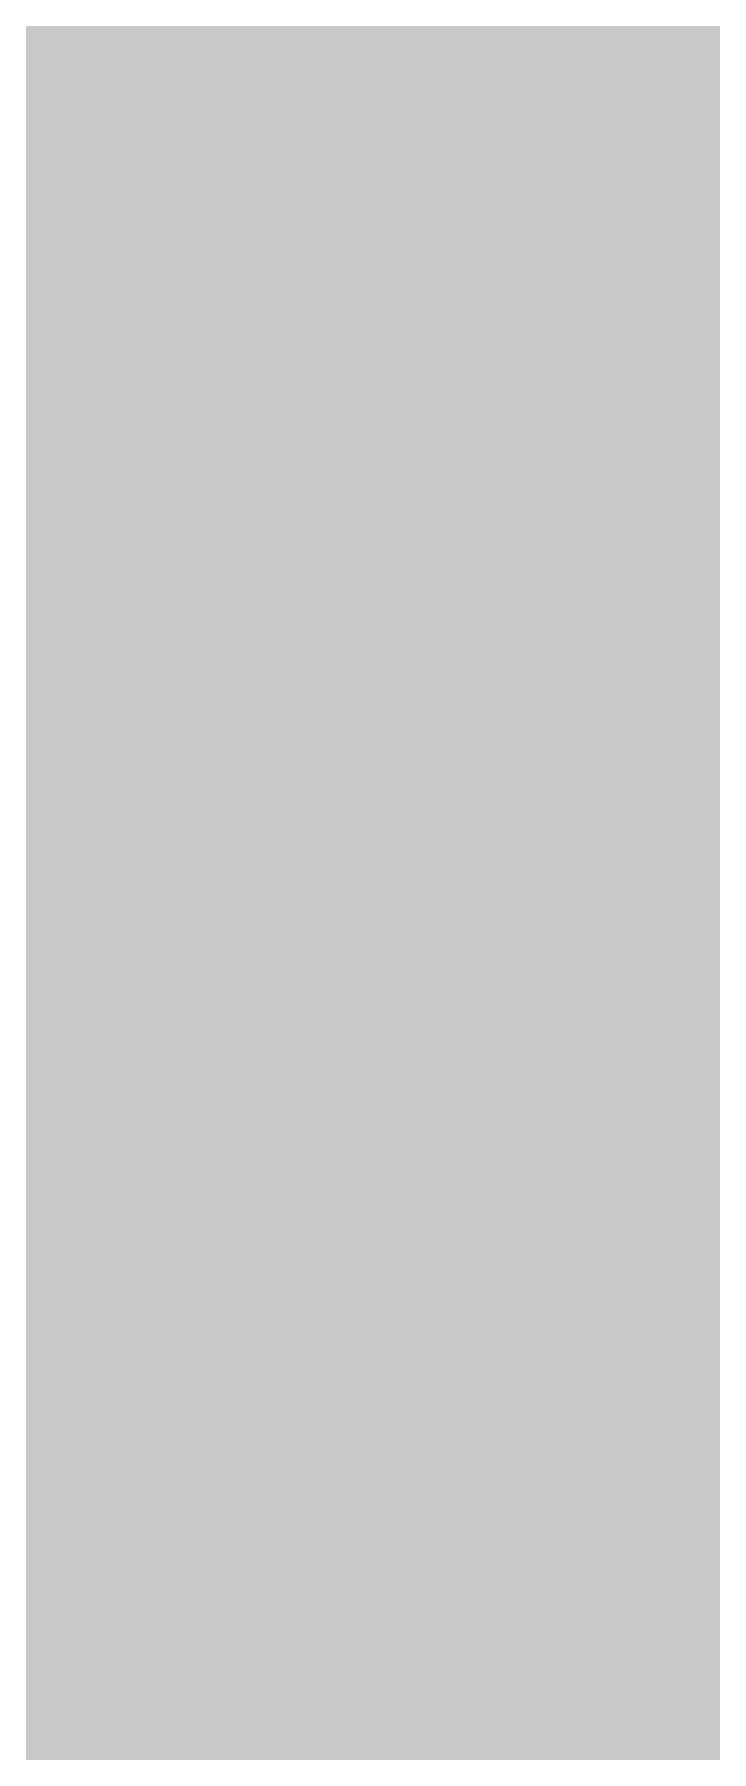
# Model space of a CAD drawing. Header units: millimetres. Extents: x 340454 to 342791, y 6993867 to 6995092.
# Drawn here: x 340759.43 to 340762.65, y 6994575.33 to 6994583.51 of the extents above; entities that cross this region are included whole.
import ezdxf

# ---------------------------------------------------------------- set-up
doc = ezdxf.new("R2010")
doc.units = ezdxf.units.MM
doc.header["$LTSCALE"] = 10
doc.layers.add('A-MODELAGEM', color=7, linetype='Continuous')

msp = doc.modelspace()

# ---------------------------------------------------------------- linework, layer by layer
at = {"layer": 'A-MODELAGEM', "color": 11, "linetype": 'Continuous', "lineweight": -3}
for points in [[(340760.9867, 6994583.269), (340760.9965, 6994584.9351), (340760.5896, 6994583.8047)], [(340760.9867, 6994583.269), (340761.3527, 6994584.4545), (340760.9965, 6994584.9351)], [(340761.3226, 6994583.4845), (340761.3527, 6994584.4545), (340760.9867, 6994583.269)], [(340761.3226, 6994583.4845), (340761.4109, 6994584.376), (340761.3527, 6994584.4545)], [(340759.769, 6994583.2325), (340760.1931, 6994584.3397), (340759.7317, 6994583.9976)], [(340760.1432, 6994582.7276), (340760.1931, 6994584.3397), (340759.769, 6994583.2325)], [(340760.1432, 6994582.7276), (340760.5275, 6994583.8885), (340760.1931, 6994584.3397)], [(340761.442, 6994583.5611), (340761.4109, 6994584.376), (340761.3226, 6994583.4845)], [(340759.7019, 6994583.323), (340759.728, 6994583.995), (340759.3897, 6994583.7442)], [(340759.769, 6994583.2325), (340759.7317, 6994583.9976), (340759.7019, 6994583.323)], [(340759.7019, 6994583.323), (340759.7317, 6994583.9976), (340759.728, 6994583.995)], [(340762.1492, 6994584.015), (340761.8302, 6994583.8103), (340762.1306, 6994583.356)], [(340762.1492, 6994584.015), (340762.1306, 6994583.356), (340762.278, 6994583.6263)], [(340762.9591, 6994583.9228), (340762.278, 6994583.6263), (340762.3068, 6994582.789)], [(340762.9591, 6994583.9228), (340762.3068, 6994582.789), (340762.937, 6994583.0727)], [(340760.4952, 6994582.9535), (340760.5275, 6994583.8885), (340760.1432, 6994582.7276)], [(340760.4952, 6994582.9535), (340760.5896, 6994583.8047), (340760.5275, 6994583.8885)], [(340759.2997, 6994582.1863), (340759.7019, 6994583.323), (340759.3897, 6994583.7442)], [(340760.6226, 6994583.0352), (340760.5896, 6994583.8047), (340760.4952, 6994582.9535)], [(340760.9867, 6994583.269), (340760.5896, 6994583.8047), (340760.6226, 6994583.0352)], [(340761.8302, 6994583.8103), (340761.442, 6994583.5611), (340761.46, 6994583.0898)], [(340761.8302, 6994583.8103), (340761.46, 6994583.0898), (340762.1306, 6994583.356)], [(340762.278, 6994583.6263), (340762.1306, 6994583.356), (340762.3068, 6994582.789)], [(340761.442, 6994583.5611), (340761.3226, 6994583.4845), (340761.46, 6994583.0898)], [(340761.3226, 6994583.4845), (340760.9867, 6994583.269), (340761.3007, 6994582.7799)], [(340761.3226, 6994583.4845), (340761.3007, 6994582.7799), (340761.46, 6994583.0898)], [(340762.1306, 6994583.356), (340761.46, 6994583.0898), (340761.4944, 6994582.1897)], [(340762.1306, 6994583.356), (340761.4944, 6994582.1897), (340762.1046, 6994582.4375)], [(340762.1306, 6994583.356), (340762.1046, 6994582.4375), (340762.3068, 6994582.789)], [(340759.6668, 6994582.4219), (340759.7019, 6994583.323), (340759.2997, 6994582.1863)], [(340759.6668, 6994582.4219), (340759.769, 6994583.2325), (340759.7019, 6994583.323)], [(340760.9867, 6994583.269), (340760.6226, 6994583.0352), (340760.6432, 6994582.5536)], [(340760.9867, 6994583.269), (340760.6432, 6994582.5536), (340761.3007, 6994582.7799)], [(340759.8042, 6994582.51), (340759.769, 6994583.2325), (340759.6668, 6994582.4219)], [(340760.1432, 6994582.7276), (340759.769, 6994583.2325), (340759.8042, 6994582.51)], [(340761.46, 6994583.0898), (340761.3007, 6994582.7799), (340761.4944, 6994582.1897)], [(340760.6226, 6994583.0352), (340760.4952, 6994582.9535), (340760.6432, 6994582.5536)], [(340762.937, 6994583.0727), (340762.3068, 6994582.789), (340762.3315, 6994582.0693)], [(340762.937, 6994583.0727), (340762.3315, 6994582.0693), (340762.6614, 6994572.4672)], [(340760.4952, 6994582.9535), (340760.1432, 6994582.7276), (340760.4689, 6994582.1907)], [(340760.4952, 6994582.9535), (340760.4689, 6994582.1907), (340760.6432, 6994582.5536)], [(340761.3007, 6994582.7799), (340760.6432, 6994582.5536), (340760.6849, 6994581.5815)], [(340761.3007, 6994582.7799), (340760.6849, 6994581.5815), (340761.2696, 6994581.7777)], [(340761.3007, 6994582.7799), (340761.2696, 6994581.7777), (340761.4944, 6994582.1897)], [(340762.3068, 6994582.789), (340762.1046, 6994582.4375), (340762.3315, 6994582.0693)], [(340760.1432, 6994582.7276), (340759.8042, 6994582.51), (340759.8282, 6994582.0185)], [(340760.1432, 6994582.7276), (340759.8282, 6994582.0185), (340760.4689, 6994582.1907)], [(340760.6432, 6994582.5536), (340760.4689, 6994582.1907), (340760.6849, 6994581.5815)], [(340759.8042, 6994582.51), (340759.6668, 6994582.4219), (340759.8282, 6994582.0185)], [(340762.1046, 6994582.4375), (340761.4944, 6994582.1897), (340761.5235, 6994581.4273)], [(340762.1046, 6994582.4375), (340761.5235, 6994581.4273), (340762.0825, 6994581.6567)], [(340762.1046, 6994582.4375), (340762.0825, 6994581.6567), (340762.3315, 6994582.0693)], [(340759.6668, 6994582.4219), (340759.2997, 6994582.1863), (340759.6342, 6994581.5818)], [(340759.6668, 6994582.4219), (340759.6342, 6994581.5818), (340759.8282, 6994582.0185)], [(340759.2997, 6994582.1863), (340759.0156, 6994581.4862), (340759.6342, 6994581.5818)], [(340760.4689, 6994582.1907), (340759.8282, 6994582.0185), (340759.8797, 6994580.9636)], [(340760.4689, 6994582.1907), (340759.8797, 6994580.9636), (340760.4309, 6994581.0872)], [(340760.4689, 6994582.1907), (340760.4309, 6994581.0872), (340760.6849, 6994581.5815)], [(340761.4944, 6994582.1897), (340761.2696, 6994581.7777), (340761.5235, 6994581.4273)], [(340762.3315, 6994582.0693), (340762.0825, 6994581.6567), (340761.8409, 6994573.1101)], [(340762.3315, 6994582.0693), (340761.8409, 6994573.1101), (340762.6614, 6994572.4672)], [(340759.8282, 6994582.0185), (340759.6342, 6994581.5818), (340759.8797, 6994580.9636)], [(340761.2696, 6994581.7777), (340760.6849, 6994581.5815), (340760.7197, 6994580.7697)], [(340761.2696, 6994581.7777), (340760.7197, 6994580.7697), (340761.2436, 6994580.9409)], [(340761.2696, 6994581.7777), (340761.2436, 6994580.9409), (340761.5235, 6994581.4273)], [(340762.0825, 6994581.6567), (340761.5235, 6994581.4273), (340761.5485, 6994580.7716)], [(340762.0825, 6994581.6567), (340761.5485, 6994580.7716), (340761.8409, 6994573.1101)], [(340759.6342, 6994581.5818), (340759.0156, 6994581.4862), (340759.0805, 6994580.3357)], [(340759.6342, 6994581.5818), (340759.0805, 6994580.3357), (340759.5863, 6994580.3527)], [(340759.6342, 6994581.5818), (340759.5863, 6994580.3527), (340759.8797, 6994580.9636)], [(340760.6849, 6994581.5815), (340760.4309, 6994581.0872), (340760.7197, 6994580.7697)], [(340761.5235, 6994581.4273), (340761.2436, 6994580.9409), (340761.5485, 6994580.7716)], [(340760.4309, 6994581.0872), (340759.8797, 6994580.9636), (340759.9219, 6994580.0968)], [(340760.4309, 6994581.0872), (340759.9219, 6994580.0968), (340760.3997, 6994580.183)], [(340760.4309, 6994581.0872), (340760.3997, 6994580.183), (340760.7197, 6994580.7697)], [(340759.8797, 6994580.9636), (340759.5863, 6994580.3527), (340759.9219, 6994580.0968)], [(340761.2436, 6994580.9409), (340760.7197, 6994580.7697), (340760.7492, 6994580.0814)], [(340761.2436, 6994580.9409), (340760.7492, 6994580.0814), (340761.2216, 6994580.2299)], [(340761.2436, 6994580.9409), (340761.2216, 6994580.2299), (340761.5485, 6994580.7716)], [(340760.7197, 6994580.7697), (340760.3997, 6994580.183), (340760.7492, 6994580.0814)], [(340761.5485, 6994580.7716), (340761.2216, 6994580.2299), (340761.0205, 6994573.753)], [(340761.5485, 6994580.7716), (340761.0205, 6994573.753), (340761.8409, 6994573.1101)], [(340759.5863, 6994580.3527), (340759.0805, 6994580.3357), (340759.1329, 6994579.4085)], [(340759.5863, 6994580.3527), (340759.1329, 6994579.4085), (340759.5481, 6994579.3693)], [(340759.5863, 6994580.3527), (340759.5481, 6994579.3693), (340759.9219, 6994580.0968)], [(340761.2216, 6994580.2299), (340760.7492, 6994580.0814), (340760.7746, 6994579.4892)], [(340761.2216, 6994580.2299), (340760.7746, 6994579.4892), (340761.0205, 6994573.753)], [(340760.3997, 6994580.183), (340759.9219, 6994580.0968), (340759.9573, 6994579.3721)], [(340760.3997, 6994580.183), (340759.9573, 6994579.3721), (340760.3736, 6994579.4286)], [(340760.3997, 6994580.183), (340760.3736, 6994579.4286), (340760.7492, 6994580.0814)], [(340759.9219, 6994580.0968), (340759.5481, 6994579.3693), (340759.9573, 6994579.3721)], [(340760.7492, 6994580.0814), (340760.3736, 6994579.4286), (340760.7746, 6994579.4892)], [(340760.7746, 6994579.4892), (340760.3736, 6994579.4286), (340760.3515, 6994578.7881)], [(340760.7746, 6994579.4892), (340760.3515, 6994578.7881), (340761.0205, 6994573.753)], [(340759.5481, 6994579.3693), (340759.1329, 6994579.4085), (340759.176, 6994578.6452)], [(340760.3736, 6994579.4286), (340759.9573, 6994579.3721), (340759.9873, 6994578.7571)], [(340760.3736, 6994579.4286), (340759.9873, 6994578.7571), (340760.3515, 6994578.7881)], [(340759.5481, 6994579.3693), (340759.176, 6994578.6452), (340759.5168, 6994578.5645)], [(340759.9573, 6994579.3721), (340759.5481, 6994579.3693), (340759.5168, 6994578.5645)], [(340759.9573, 6994579.3721), (340759.5168, 6994578.5645), (340759.9873, 6994578.7571)], [(340759.9873, 6994578.7571), (340759.5168, 6994578.5645), (340759.4907, 6994577.8938)], [(340759.9873, 6994578.7571), (340759.4907, 6994577.8938), (340760.0131, 6994578.2273)], [(340760.3515, 6994578.7881), (340759.9873, 6994578.7571), (340760.0131, 6994578.2273)], [(340760.3515, 6994578.7881), (340760.0131, 6994578.2273), (340760.2, 6994574.3959)], [(340760.3515, 6994578.7881), (340760.2, 6994574.3959), (340761.0205, 6994573.753)], [(340759.5168, 6994578.5645), (340759.176, 6994578.6452), (340759.2121, 6994578.006)], [(340759.5168, 6994578.5645), (340759.2121, 6994578.006), (340759.4907, 6994577.8938)], [(340760.0131, 6994578.2273), (340759.4907, 6994577.8938), (340759.4685, 6994577.3248)], [(340760.0131, 6994578.2273), (340759.4685, 6994577.3248), (340760.2, 6994574.3959)], [(340759.2121, 6994578.006), (340759.2427, 6994577.4628), (340759.4907, 6994577.8938)], [(340759.4907, 6994577.8938), (340759.2427, 6994577.4628), (340759.4685, 6994577.3248)], [(340759.2427, 6994577.4628), (340759.2692, 6994576.9944), (340759.4685, 6994577.3248)], [(340759.4685, 6994577.3248), (340759.2692, 6994576.9944), (340759.3796, 6994575.0388)], [(340759.4685, 6994577.3248), (340759.3796, 6994575.0388), (340760.2, 6994574.3959)]]:
    msp.add_solid(points, dxfattribs=at)

doc.saveas('drawing.dxf')
